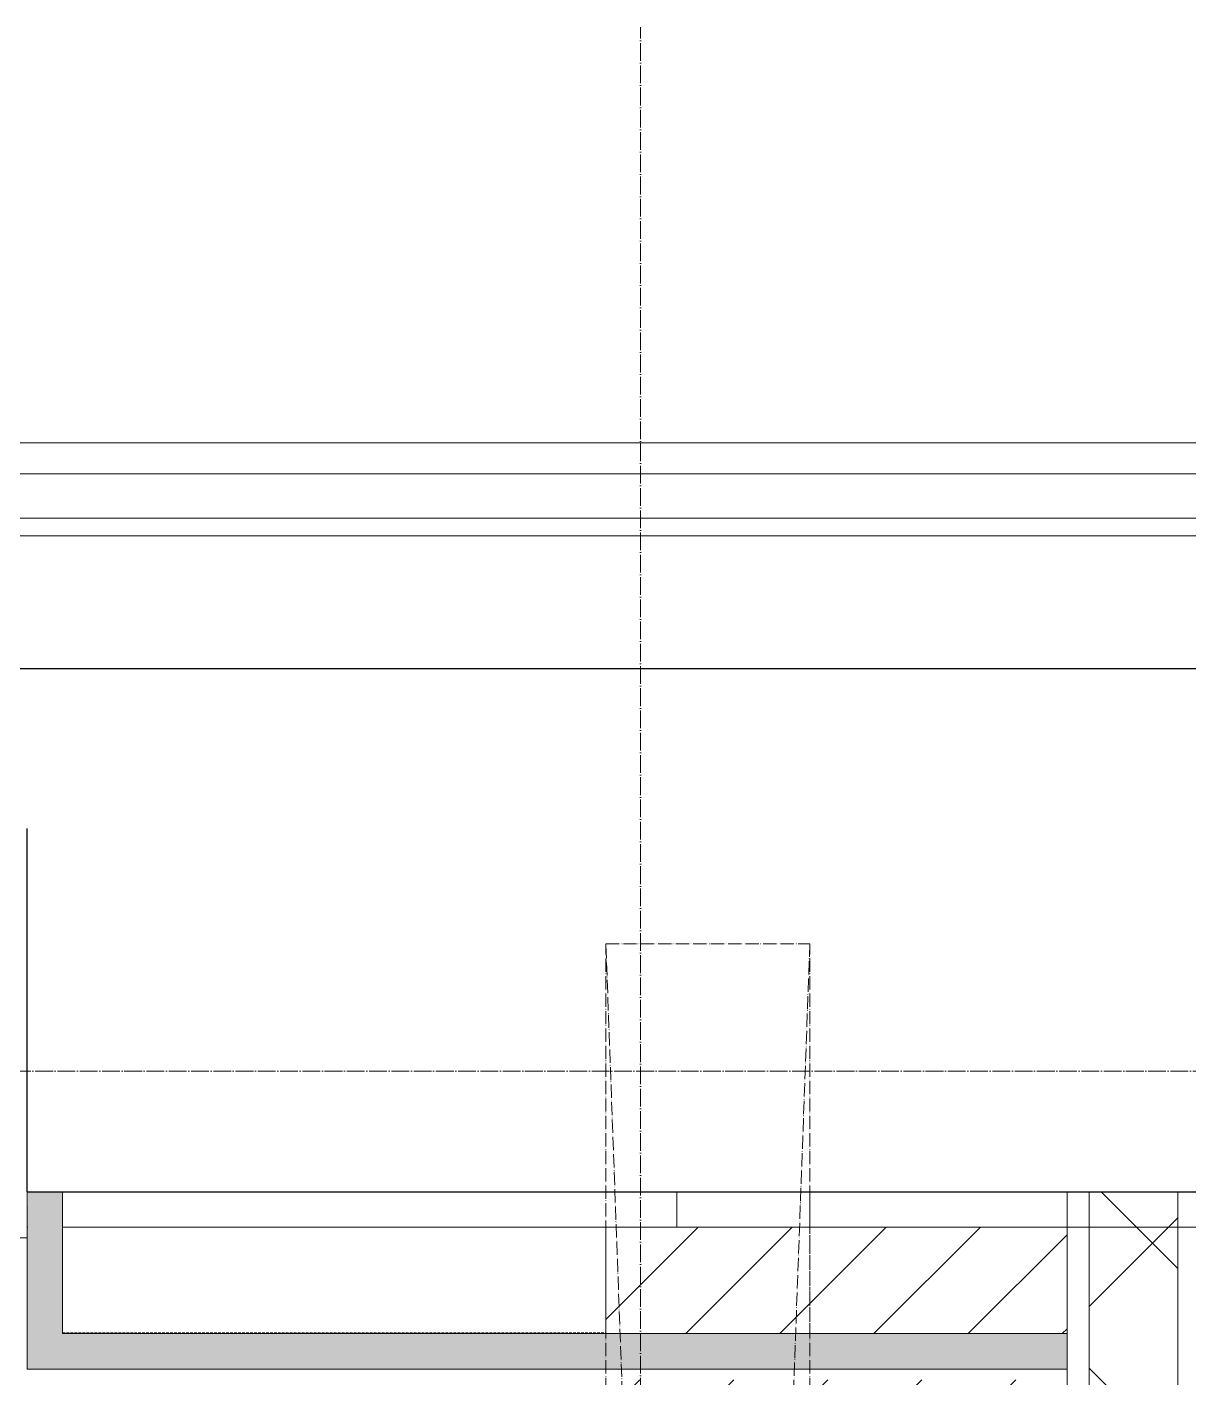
# Model space of a CAD drawing. Header units: millimetres. Extents: x -10438 to 68527, y -5058 to 44223.
# Drawn here: x 48158 to 49468, y 42699 to 44223 of the extents above; entities that cross this region are included whole.
import ezdxf

# ---------------------------------------------------------------- set-up
doc = ezdxf.new("R2010")
doc.units = ezdxf.units.MM
for name, pattern in [('ADSK_Линия сетки', [25, 20, -2.5, 0, -2.5]), ('ADSK_Штрих_ш3 п1_5', [4.5, 3, -1.5]), ('ADSK_Штрихпунктирная 2 точки_ш15 п1_5 п1_5 п1_5', [19.5, 15, -1.5, 0, -1.5, 0, -1.5])]:
    doc.linetypes.add(name, pattern=pattern)
for name, color, linetype, lineweight in [('Каркас', 7, 'Continuous', 18), ('Оси', 7, 'Continuous', 9), ('Потолки', 7, 'Continuous', 9), ('Потолки штриховка', 7, 'Continuous', 9), ('Стены внутренние', 7, 'Continuous', 18), ('Стены наружные', 7, 'Continuous', 18), ('Стены несущие', 7, 'Continuous', 30), ('Стены отделка', 7, 'Continuous', 30), ('Стены штриховка', 7, 'Continuous', 9)]:
    doc.layers.add(name, color=color, linetype=linetype, lineweight=lineweight)
doc.layers.add('Линии', color=7, linetype='Continuous', lineweight=9, true_color=0x00a600)

msp = doc.modelspace()

# ---------------------------------------------------------------- hatches: boundary and pattern name
at = {"layer": 'Потолки штриховка', "lineweight": 18, "true_color": 0x787878}
h = msp.add_hatch(dxfattribs=at)
h.set_pattern_fill('FP_50', color=8, style=0, pattern_type=2)
h.set_pattern_definition([(45, (0, 0), (-53.03301, 53.03301), [])])
h.paths.add_polyline_path([(48988.172, 36960.714), (49041.978, 36960.88), (49041.975, 36980.356), (48963.306, 36980.879), (48963.306, 36960.88)])
h.paths.add_polyline_path([(49318.457, 36990.522), (49318.457, 42696.805), (48810.457, 42696.805), (48810.457, 36993.894), (49179.996, 36991.441)])
h.paths.add_polyline_path([(49320.457, 36988.509), (49318.457, 36990.522), (49318.457, 36988.522)])
h.paths.add_polyline_path([(49318.457, 42696.805), (49320.457, 42698.805), (49318.457, 42698.805)])
h.paths.add_polyline_path([(48810.457, 42748.805), (49330.457, 42748.805), (49330.457, 42868.805), (48810.457, 42868.805)])
at = {"layer": 'Стены внутренние'}
for points in [[(48197.734, 42748.805), (48197.734, 42908.805), (48158.734, 42908.805), (48157.734, 42748.805), (48173.122, 42748.805)], [(48457.262, 42708.805), (49330.457, 42708.805), (49330.457, 42748.805), (48157.734, 42748.805), (48157.734, 42708.805)]]:
    msp.add_hatch(color=256, dxfattribs=at).paths.add_polyline_path(points)
at = {"layer": 'Стены внутренние', "lineweight": 9}
h = msp.add_hatch(dxfattribs=at)
h.set_pattern_fill('FP_3', color=256, style=0, pattern_type=2)
h.set_pattern_definition([(45, (0, 0), (-106.066, 106.066), []), (135, (0, 0), (-106.066, -106.066), [])])
h.paths.add_polyline_path([(49455.457, 36960.714), (49455.457, 42908.805), (49355.457, 42908.805), (49355.457, 36960.714)])

# ---------------------------------------------------------------- linework, layer by layer
at = {"layer": 'Каркас', "color": 8, "linetype": 'ADSK_Штрих_ш3 п1_5', "lineweight": 9, "true_color": 0x808080}
for p, q in [((48810.457, 42868.805), (48810.457, 42748.805)), ((49040.457, 42868.805), (49040.457, 42748.805)), ((48197.734, 42749.794), (48810.457, 42749.794))]:
    msp.add_line(p, q, dxfattribs=at)
at = {"layer": 'Линии', "color": 7, "linetype": 'ADSK_Штрихпунктирная 2 точки_ш15 п1_5 п1_5 п1_5'}
for p, q in [((48810.457, 36872.606), (48810.457, 43188.805)), ((48810.457, 43188.805), (49040.457, 43188.805)), ((49040.457, 43188.805), (48810.457, 36872.606)), ((49040.457, 36872.606), (48810.457, 43188.805)), ((49040.457, 36872.606), (49040.457, 43188.805))]:
    msp.add_line(p, q, dxfattribs=at)
at = {"layer": 'Оси', "linetype": 'ADSK_Линия сетки'}
for p, q in [((48849.565, -4258.205), (48849.565, 44222.998)), ((-9638.275, 43045), (56004.853, 43045))]:
    msp.add_line(p, q, dxfattribs=at)
at = {"layer": 'Потолки'}
for p, q in [((48810.457, 42748.805), (48810.457, 42868.805)), ((48890.457, 42868.805), (49040.457, 42868.805))]:
    msp.add_line(p, q, dxfattribs=at)
at = {"layer": 'Стены наружные'}
for p, q in [((55577.16, 43753.805), (45176.852, 43753.823)), ((55541.901, 43718.805), (45211.854, 43718.805))]:
    msp.add_line(p, q, dxfattribs=at)
at = {"layer": 'Стены несущие'}
for p, q in [((49702.738, 43498.805), (48137.734, 43498.805)), ((48157.734, 42908.805), (48157.734, 43318.805)), ((48157.734, 42908.805), (49682.738, 42908.805))]:
    msp.add_line(p, q, dxfattribs=at)
at = {"layer": 'Стены отделка', "lineweight": 9}
for p, q in [((48138.734, 43668.805), (49702.738, 43668.805)), ((48157.734, 42908.805), (48157.734, 42708.805)), ((48890.457, 42908.805), (48890.457, 42868.805)), ((49040.457, 42868.805), (49040.457, 42908.805)), ((49330.457, 42748.805), (49330.457, 42908.805)), ((48158.734, 42868.805), (48157.734, 42868.805)), ((48890.457, 42868.805), (48197.734, 42868.805)), ((48197.734, 42868.805), (48197.734, 42748.805)), ((49490.457, 42868.805), (49040.457, 42868.805)), ((48145.734, 42856.805), (48157.734, 42856.805)), ((48197.734, 42748.805), (49330.457, 42748.805)), ((49330.457, 42708.805), (48157.734, 42708.805)), ((49330.457, 42708.805), (49330.457, 36960.714))]:
    msp.add_line(p, q, dxfattribs=at)
at = {"layer": 'Стены штриховка'}
for p, q in [((49702.738, 43648.805), (48138.734, 43648.805)), ((48197.734, 42908.805), (48197.734, 42868.805)), ((49355.457, 42908.805), (49355.457, 36960.714)), ((49455.457, 42908.805), (49455.457, 36960.714)), ((49330.457, 42748.805), (49330.457, 42708.805))]:
    msp.add_line(p, q, dxfattribs=at)

doc.saveas('drawing.dxf')
